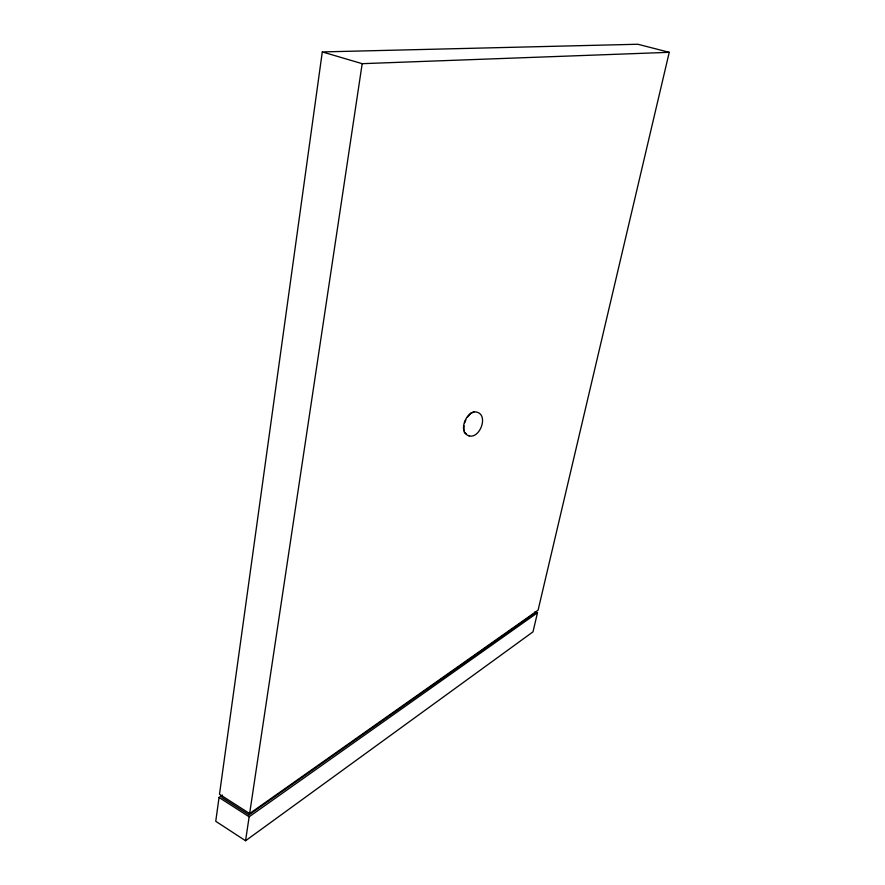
<?xml version="1.0" encoding="UTF-8"?>
<svg xmlns="http://www.w3.org/2000/svg" width="885" height="885" viewBox="0 0 885 885"><rect width="100%" height="100%" fill="white"/><g stroke="black" fill="none" stroke-linecap="round" stroke-linejoin="round"><path stroke-width="1.33" d="M468.707 435.73C479.814 439.624 489.394 414.235 476.075 411.979C466.141 410.64 457.346 432.71 469.194 435.862M463.994 425.707L463.784 430.696M222.489 795.161L219.049 797.473L215.752 821.291L245.554 840.75L532.991 631.857L537.483 612.752L535.082 611.568M322.295 51.927L219.491 794.265L249.636 813.558L538.091 610.185L669.248 52.315L637.831 44.25L322.295 51.927L362.186 63.676L669.248 52.315M222.201 795.372L221.903 797.507L248.984 814.853L535.469 612.652M248.984 814.853L249.305 812.707M245.554 840.75L249.15 816.778L537.483 612.752M249.636 813.558L362.186 63.676M464.658 422.82L465.831 419.877M467.38 417.266L470.787 413.24L474.05 411.824M466.45 433.849L464.359 432.455M219.049 797.473L249.15 816.778"/></g></svg>
